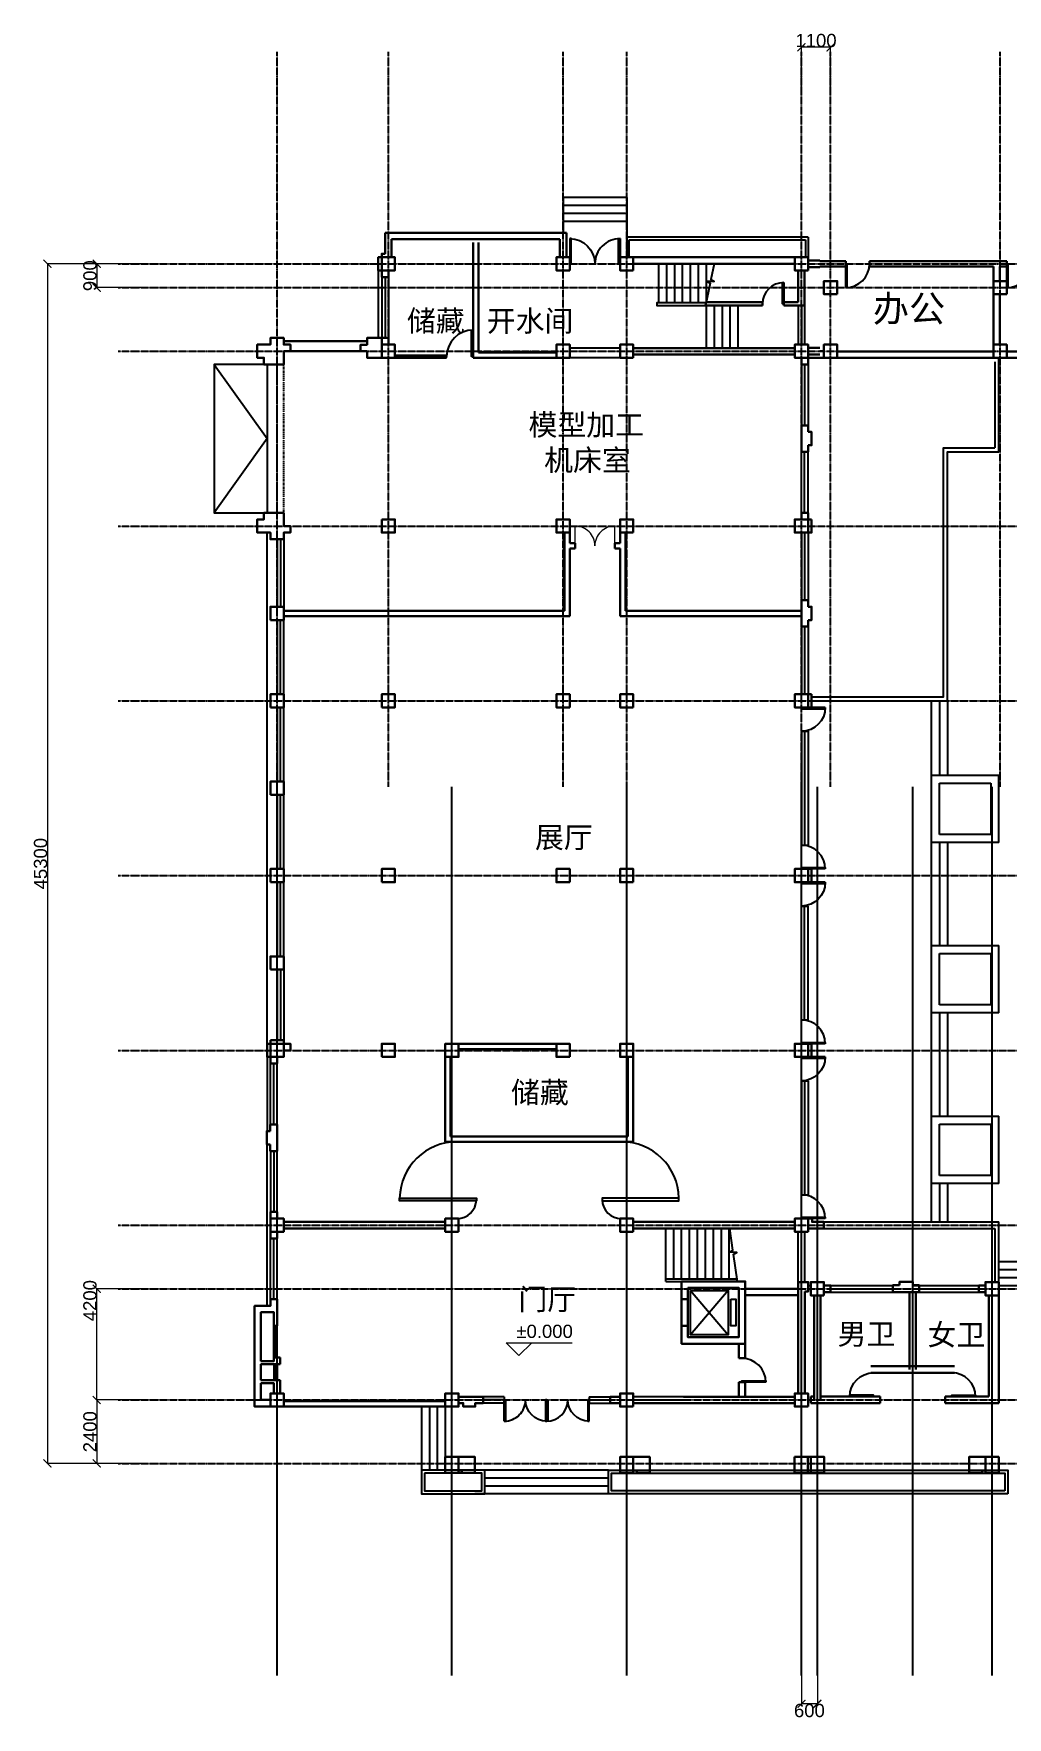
# Model space of a CAD drawing. Header units: millimetres. Extents: x 3256 to 82975, y 1300 to 68746.
# Drawn here: x 3323 to 40091, y 3240 to 66813 of the extents above; entities that cross this region are included whole.
import ezdxf

# ---------------------------------------------------------------- set-up
doc = ezdxf.new("R2010")
doc.units = ezdxf.units.MM
doc.linetypes.add('ACAD_ISO03W100', pattern=[30, 12, -18])
doc.linetypes.add('DOTE', pattern=[2.42, 2, -0.2, 0.02, -0.2])
for name, color, linetype in [('axis', 242, 'Continuous'), ('PROFILE-16', 255, 'Continuous'), ('STAIRS', 41, 'Continuous'), ('WIN-16', 141, 'Continuous')]:
    doc.layers.add(name, color=color, linetype=linetype)
for name, color, linetype, lineweight in [('COLUMN', 51, 'Continuous', 30), ('PUB_DIM', 3, 'Continuous', 5), ('touxing', 2, 'Continuous', 9), ('WALL', 9, 'Continuous', 20), ('WALL-16', 7, 'Continuous', 30), ('WINDOW', 4, 'Continuous', 5)]:
    doc.layers.add(name, color=color, linetype=linetype, lineweight=lineweight)
doc.styles.get("Standard").update_dxf_attribs({"font": 'arial.ttf'})
doc.dimstyles.get("Standard").update_dxf_attribs({"dimtxt": 0.18, "dimasz": 0.18, "dimexe": 0.18, "dimexo": 0.0625, "dimgap": 0.09, "dimtad": 0, "dimtih": 1, "dimtoh": 1, "dimdec": 4, "dimzin": 0, "dimdsep": 46, "dimtxsty": 'Standard', "dimcen": 0.09, "dimadec": 0, "dimazin": 0, "dimtfac": 1, "dimtdec": 4, "dimtofl": 0, "dimtmove": 0, "dimatfit": 3, "dimfxl": 1, "dimtolj": 1, "dimtzin": 0, "dimarcsym": 0})

# ---------------------------------------------------------------- blocks, each defined once
blk = doc.blocks.new('*U70')
at = {"layer": 'COLUMN'}
blk.add_lwpolyline([(-250, -250), (-250, 250), (250, 250), (250, -250)], close=True, dxfattribs=at)
blk = doc.blocks.new('*U71')
at = {"layer": 'COLUMN', "color": 0, "linetype": 'ByBlock', "lineweight": -2, "transparency": 16777216}
for p in [(0, 0), (0, -3300), (0, -6600), (0, -9900), (0, -13200)]:
    blk.add_blockref('*U70', p, dxfattribs=at)
blk = doc.blocks.new('COL500')
at = {"layer": 'COLUMN'}
blk.add_lwpolyline([(-250, -250), (-250, 250), (250, 250), (250, -250)], close=True, dxfattribs=at)
blk = doc.blocks.new('DOOR900')
at = {"layer": 'WIN-16'}
blk.add_lwpolyline([(-900, 0), (0, 0), (0, -50), (-900, -50)], close=True, dxfattribs=at)
blk.add_arc((0, 0), 900, 180, 270, dxfattribs=at)
blk = doc.blocks.new('DOOR1400')
at = {"layer": 'WALL-16', "xscale": 0.7777777777777715, "yscale": 0.7777777777777715, "zscale": 0.7777777777777715}
blk.add_blockref('DOOR900', (0, 0), dxfattribs=at)
at = {"layer": 'WALL-16', "xscale": -0.7777777777777715, "yscale": 0.7777777777777715, "zscale": 0.7777777777777715, "rotation": 180}
blk.add_blockref('DOOR900', (0, -1400), dxfattribs=at)
blk = doc.blocks.new('M_A3PTU')
for p, q in [((-0.5, 0), (-0.499, -0.498)), ((0.5, 0), (0.499, -0.498))]:
    blk.add_line(p, q)
for centre, start, end in [((0.498, -0.001), 179.9237, 270.115), ((-0.498, -0.001), 269.885, 0.0763)]:
    blk.add_arc(centre, 0.498, start, end)
blk = doc.blocks.new('_ArchTick')
at = {"color": 0, "linetype": 'ByBlock', "const_width": 0.15}
blk.add_lwpolyline([(-0.5, -0.5), (0.5, 0.5)], dxfattribs=at)
blk = doc.blocks.new('*D11')
at = {"layer": 'Defpoints', "color": 0, "transparency": 16777216}
for p in [(27140, 54534), (27140, 52954), (28240, 52954)]:
    blk.add_point(p, dxfattribs=at)
at = {"layer": 'PUB_DIM', "color": 0, "lineweight": -2, "transparency": 16777216}
for p, q in [((27140, 52954), (27140, 54534)), ((28240, 54534), (27140, 54534)), ((28240, 52954), (28240, 54534))]:
    blk.add_line(p, q, dxfattribs=at)
at = {"layer": 'PUB_DIM', "color": 0, "lineweight": -2, "transparency": 16777216, "xscale": 300, "yscale": 300, "zscale": 300, "rotation": 180}
blk.add_blockref('_ArchTick', (27140, 54534), dxfattribs=at)
at = {"layer": 'PUB_DIM', "color": 0, "lineweight": -2, "transparency": 16777216, "xscale": 300, "yscale": 300, "zscale": 300}
blk.add_blockref('_ArchTick', (28240, 54534), dxfattribs=at)
at = {"layer": 'PUB_DIM', "color": 0, "transparency": 16777216, "insert": (27690, 54789), "char_height": 500, "attachment_point": 5}
blk.add_mtext('\\A1;1100', dxfattribs=at)
blk = doc.blocks.new('*D24')
at = {"layer": 'Defpoints', "color": 0, "transparency": 16777216}
for p in [(27140, -6435), (27740, -6435), (27140, -8014)]:
    blk.add_point(p, dxfattribs=at)
at = {"layer": 'PUB_DIM', "color": 0, "lineweight": -2, "transparency": 16777216}
for p, q in [((27140, -6435), (27140, -8015)), ((27740, -6435), (27740, -8015)), ((27740, -8014), (27140, -8014))]:
    blk.add_line(p, q, dxfattribs=at)
at = {"layer": 'PUB_DIM', "color": 0, "lineweight": -2, "transparency": 16777216, "xscale": 300, "yscale": 300, "zscale": 300, "rotation": 180}
blk.add_blockref('_ArchTick', (27140, -8014), dxfattribs=at)
at = {"layer": 'PUB_DIM', "color": 0, "lineweight": -2, "transparency": 16777216, "xscale": 300, "yscale": 300, "zscale": 300}
blk.add_blockref('_ArchTick', (27740, -8014), dxfattribs=at)
at = {"layer": 'PUB_DIM', "color": 0, "transparency": 16777216, "insert": (27440, -8270), "char_height": 500, "attachment_point": 5}
blk.add_mtext('\\A1;600', dxfattribs=at)
blk = doc.blocks.new('*D36')
at = {"layer": 'Defpoints', "color": 0, "transparency": 16777216}
for p in [(2394, 46360), (529, 45460), (2394, 45460)]:
    blk.add_point(p, dxfattribs=at)
at = {"layer": 'PUB_DIM', "color": 0, "lineweight": -2, "transparency": 16777216}
for p, q in [((2394, 46360), (529, 46360)), ((529, 46360), (529, 45460)), ((2394, 45460), (529, 45460))]:
    blk.add_line(p, q, dxfattribs=at)
at = {"layer": 'PUB_DIM', "color": 0, "lineweight": -2, "transparency": 16777216, "xscale": 300, "yscale": 300, "zscale": 300}
for p, rotation in [((529, 46360), 90), ((529, 45460), 270)]:
    blk.add_blockref('_ArchTick', p, dxfattribs=dict(at, rotation=rotation))
at = {"layer": 'PUB_DIM', "color": 0, "transparency": 16777216, "insert": (274, 45910), "char_height": 500, "attachment_point": 5, "rotation": 90}
blk.add_mtext('\\A1;900', dxfattribs=at)
blk = doc.blocks.new('*D42')
at = {"layer": 'Defpoints', "color": 0, "transparency": 16777216}
for p in [(529, 7660), (2394, 7660), (2394, 3460)]:
    blk.add_point(p, dxfattribs=at)
at = {"layer": 'PUB_DIM', "color": 0, "lineweight": -2, "transparency": 16777216}
for p, q in [((2394, 7660), (529, 7660)), ((529, 3460), (529, 7660)), ((2394, 3460), (529, 3460))]:
    blk.add_line(p, q, dxfattribs=at)
at = {"layer": 'PUB_DIM', "color": 0, "lineweight": -2, "transparency": 16777216, "xscale": 300, "yscale": 300, "zscale": 300}
for p, rotation in [((529, 7660), 90), ((529, 3460), 270)]:
    blk.add_blockref('_ArchTick', p, dxfattribs=dict(at, rotation=rotation))
at = {"layer": 'PUB_DIM', "color": 0, "transparency": 16777216, "insert": (274, 7210), "char_height": 500, "attachment_point": 5, "rotation": 90}
blk.add_mtext('\\A1;4200', dxfattribs=at)
blk = doc.blocks.new('*D44')
at = {"layer": 'Defpoints', "color": 0, "transparency": 16777216}
for p in [(2394, 3460), (529, 1060), (2394, 1060)]:
    blk.add_point(p, dxfattribs=at)
at = {"layer": 'PUB_DIM', "color": 0, "lineweight": -2, "transparency": 16777216}
for p, q in [((2394, 3460), (529, 3460)), ((529, 3460), (529, 1060)), ((2394, 1060), (529, 1060))]:
    blk.add_line(p, q, dxfattribs=at)
at = {"layer": 'PUB_DIM', "color": 0, "lineweight": -2, "transparency": 16777216, "xscale": 300, "yscale": 300, "zscale": 300}
for p, rotation in [((529, 3460), 90), ((529, 1060), 270)]:
    blk.add_blockref('_ArchTick', p, dxfattribs=dict(at, rotation=rotation))
at = {"layer": 'PUB_DIM', "color": 0, "transparency": 16777216, "insert": (274, 2260), "char_height": 500, "attachment_point": 5, "rotation": 90}
blk.add_mtext('\\A1;2400', dxfattribs=at)
blk = doc.blocks.new('*D45')
at = {"layer": 'Defpoints', "color": 0, "transparency": 16777216}
for p in [(529, 46360), (-1336, 1060), (529, 1060)]:
    blk.add_point(p, dxfattribs=at)
at = {"layer": 'PUB_DIM', "color": 0, "lineweight": -2, "transparency": 16777216}
for p, q in [((529, 46360), (-1337, 46360)), ((-1336, 46360), (-1336, 1060)), ((529, 1060), (-1337, 1060))]:
    blk.add_line(p, q, dxfattribs=at)
at = {"layer": 'PUB_DIM', "color": 0, "lineweight": -2, "transparency": 16777216, "xscale": 300, "yscale": 300, "zscale": 300}
for p, rotation in [((-1336, 46360), 90), ((-1336, 1060), 270)]:
    blk.add_blockref('_ArchTick', p, dxfattribs=dict(at, rotation=rotation))
at = {"layer": 'PUB_DIM', "color": 0, "transparency": 16777216, "insert": (-1592, 23710), "char_height": 500, "attachment_point": 5, "rotation": 90}
blk.add_mtext('\\A1;45300', dxfattribs=at)
blk = doc.blocks.new('axis')
at = {"layer": 'axis', "linetype": 'DOTE'}
for points in [[(-16325, 19849.27735), (-16325, 47600)], [(-12125, 19849.27735), (-12125, 47600)], [(-5525, 19849.27735), (-5525, 47600)], [(-3125, 19849.27735), (-3125, 47600)], [(3475, 19849.27735), (3475, 47600)], [(4575, 19849.27735), (4575, 47600)], [(10975, 19849.27735), (10975, 47600)], [(-22325, 39600), (50875, 39600)], [(-22325, 38700), (50875, 38700)], [(-22325, 36300), (50875, 36300)], [(-22325, 29700), (50875, 29700)], [(-22325, 23100), (50875, 23100)], [(-22325, 16500), (50875, 16500)], [(-22325, 9900), (50875, 9900)], [(-22325, 3300), (50875, 3300)], [(-22325, 900), (50875, 900)], [(-22325, -3300), (50875, -3300)], [(-22325, -5700), (50875, -5700)]]:
    blk.add_lwpolyline(points, dxfattribs=at)
at = {"layer": 'axis'}
for points in [[(-16325, -13700), (-16325, 19849.27735)], [(-9725, -13700), (-9725, 19849.27735)], [(-3125, -13700), (-3125, 19849.27735)], [(3475, -13700), (3475, 19849.27735)], [(4075, -13700), (4075, 19849.27735)], [(7675, -13700), (7675, 19849.27735)], [(10675, -13700), (10675, 19849.27735)]]:
    blk.add_lwpolyline(points, dxfattribs=at)
at = {"layer": 'PUB_DIM'}
for base, p1, p2, picture, middle in [((3475, 47773.99055), (4575, 46194.6867), (3475, 46194.6867), '*D11', (4025, 47773.99055)), ((3475, -14773.99055), (4075, -13194.6867), (3475, -13194.6867), '*D24', (3775, -14773.99055))]:
    dim = blk.add_linear_dim(base=base, p1=p1, p2=p2, dimstyle='Standard', dxfattribs=at)
    dim.commit()
    dim.dimension.update_dxf_attribs({"geometry": picture, "text_midpoint": middle, "dimtype": 128, "insert": (-23664.65178, -6759.57792)})
for base, p1, p2, angle, picture, middle in [((-25001.10893, -5700), (-23135.7113, 39600), (-23135.7738, -5700), 270, '*D45', (-25001.10893, 16950)), ((-23135.5938, 38700), (-21270.19617, 39600), (-21270.19617, 38700), 270, '*D36', (-23135.5938, 39150)), ((-23135.5938, 900), (-21270.19617, -3300), (-21270.19617, 900), 90, '*D42', (-23135.5938, 450)), ((-23135.5938, -5700), (-21270.19617, -3300), (-21270.19617, -5700), 270, '*D44', (-23135.5938, -4500))]:
    dim = blk.add_linear_dim(base=base, p1=p1, p2=p2, angle=angle, dimstyle='Standard', dxfattribs=at)
    dim.commit()
    dim.dimension.update_dxf_attribs({"geometry": picture, "text_midpoint": middle, "dimtype": 128, "insert": (-23664.65178, -6759.57792)})

msp = doc.modelspace()

# ---------------------------------------------------------------- linework, layer by layer
at = {"layer": 'COLUMN'}
for points in [[(16466, 58373), (16966, 58373), (16966, 57873), (16466, 57873)], [(16466, 54573), (16466, 55073), (16966, 55073), (16966, 54573)], [(16466, 48473), (16466, 47973), (16966, 47973), (16966, 48473)], [(16466, 41373), (16466, 41873), (16966, 41873), (16966, 41373)], [(16466, 34773), (16466, 35273), (16966, 35273), (16966, 34773)], [(12266, 28673), (12766, 28673), (12766, 28173), (12266, 28173)], [(16466, 28173), (16466, 28673), (16966, 28673), (16966, 28173)], [(18866, 28173), (18866, 28673), (19366, 28673), (19366, 28173)], [(12266, 21573), (12266, 22073), (12766, 22073), (12766, 21573)], [(12266, 14973), (12766, 14973), (12766, 15473), (12266, 15473)], [(18866, 12473), (19366, 12473), (19366, 13073), (18866, 13073)], [(25466, 12473), (25966, 12473), (25966, 13073), (25466, 13073)], [(32056, 13073), (33176, 13073), (33176, 12473), (32056, 12473)], [(39766, 12473), (39266, 12473), (39266, 13073), (39766, 13073)]]:
    msp.add_lwpolyline(points, close=True, dxfattribs=at)
for points in [[(32556, 13073), (32556, 12473)], [(32676, 13073), (32676, 12473)]]:
    msp.add_lwpolyline(points, dxfattribs=at)
at = {"layer": 'PROFILE-16'}
for p, q in [((23316, 60623), (23316, 59298)), ((25716, 60623), (23316, 60623)), ((25716, 60623), (25716, 58373)), ((25716, 60323), (23316, 60323)), ((25716, 60023), (23316, 60023)), ((25716, 59723), (23316, 59723)), ((32566, 59123), (25716, 59123)), ((25816, 59023), (32466, 59023)), ((25816, 58373), (25816, 59023)), ((32466, 59023), (32466, 58373)), ((32566, 59123), (32566, 58373)), ((16336, 57873), (16336, 55323)), ((12136, 54323), (12136, 48723)), ((39616, 54423), (39616, 51173)), ((39766, 51023), (39766, 54573)), ((12136, 28673), (12136, 47973)), ((37226, 38818), (39766, 38818)), ((39766, 36278), (39766, 38818)), ((37526, 36578), (37526, 38518)), ((37526, 38518), (39466, 38518)), ((39466, 38518), (39466, 36578)), ((39766, 36278), (37226, 36278)), ((39466, 36578), (37526, 36578)), ((37226, 32378), (39766, 32378)), ((37526, 30138), (37526, 32078)), ((37526, 32078), (39466, 32078)), ((39466, 32078), (39466, 30138)), ((39766, 29838), (39766, 32378)), ((39466, 30138), (37526, 30138)), ((39766, 29838), (37226, 29838)), ((12136, 28173), (12136, 25373)), ((37226, 25938), (39766, 25938)), ((37526, 23698), (37526, 25638)), ((37526, 25638), (39466, 25638)), ((39466, 25638), (39466, 23698)), ((39766, 23398), (39766, 25938)), ((12136, 18773), (12136, 24873)), ((39466, 23698), (37526, 23698)), ((39766, 23398), (37226, 23398)), ((33166, 21943), (39766, 21943)), ((33166, 21703), (39616, 21703)), ((39616, 21703), (39616, 19673)), ((39766, 19673), (39766, 21943)), ((32191, 19673), (32191, 21573)), ((32441, 19673), (32441, 21573)), ((29551, 19358), (28131, 17688)), ((28131, 19358), (29551, 17688)), ((33416, 19548), (35766, 19548)), ((33416, 19298), (35766, 19298)), ((36766, 19548), (39016, 19548)), ((36766, 19298), (39016, 19298)), ((27866, 15343), (25966, 15343)), ((27866, 15103), (25966, 15103))]:
    msp.add_line(p, q, dxfattribs=at)
for points in [[(12016, 54323), (10136, 54323), (10136, 48723), (12016, 48723)], [(10136, 54323), (12136, 51523), (10136, 48723)], [(32696, 41773), (37676, 41773), (37676, 51173), (39616, 51173)], [(37826, 41623), (37826, 51023), (39766, 51023)], [(32571, 19548), (32666, 19548)], [(40116, 11673), (25026, 11673), (25026, 12573), (40116, 12573), (40116, 11673)]]:
    msp.add_lwpolyline(points, dxfattribs=at)
at = {"layer": 'PROFILE-16', "linetype": 'ACAD_ISO03W100'}
for points in [[(12516, 48723), (12516, 54323)], [(12766, 48723), (12766, 54323)]]:
    msp.add_lwpolyline(points, dxfattribs=at)
at = {"layer": 'PROFILE-16'}
for points in [[(28131, 19358), (29551, 19358), (29551, 17688), (28131, 17688)], [(29644, 19023), (29844, 19023), (29844, 18023), (29644, 18023)], [(17966, 12573), (17966, 11673), (20366, 11673), (20366, 12573)], [(18086, 12453), (18086, 11793), (20246, 11793), (20246, 12453)], [(39996, 11793), (25146, 11793), (25146, 12453), (39996, 12453)]]:
    msp.add_lwpolyline(points, close=True, dxfattribs=at)
at = {"layer": 'PUB_DIM'}
msp.add_lwpolyline([(22133, 17380), (21648, 16903), (21163, 17380), (23663, 17380)], dxfattribs=at)
at = {"layer": 'STAIRS'}
for p, q in [((26916, 58123), (26916, 56648)), ((27216, 58123), (27216, 56648)), ((27516, 58123), (27516, 56648)), ((27816, 58123), (27816, 56648)), ((28116, 58123), (28116, 56648)), ((28416, 58123), (28416, 56648)), ((28716, 58123), (28716, 56648)), ((28716, 56548), (28716, 54943)), ((29016, 56548), (29016, 54943)), ((29316, 56548), (29316, 54943)), ((29616, 56548), (29616, 54943)), ((29916, 56548), (29916, 54943)), ((25466, 54943), (23566, 54943)), ((25466, 54573), (23566, 54573)), ((37226, 21943), (37226, 41623)), ((37526, 41623), (37526, 38818)), ((37826, 41623), (37826, 38818)), ((37526, 36278), (37526, 32378)), ((37826, 36278), (37826, 32378)), ((37526, 29838), (37526, 25938)), ((37826, 29838), (37826, 25938)), ((37526, 23398), (37526, 21943)), ((37826, 23398), (37826, 21943)), ((27191, 19698), (27191, 21703)), ((27491, 19798), (27491, 21703)), ((27791, 19798), (27791, 21703)), ((28091, 19798), (28091, 21703)), ((28391, 19798), (28391, 21703)), ((28691, 19798), (28691, 21703)), ((28991, 19798), (28991, 21703)), ((29291, 19798), (29291, 21703)), ((29591, 19798), (29591, 21703)), ((27191, 19798), (29891, 19798)), ((27191, 19698), (29576, 19698))]:
    msp.add_line(p, q, dxfattribs=at)
for points in [[(29016, 58123), (28895, 57531), (29016, 57460), (28881, 57460), (28746, 57460), (28866, 57389), (28695, 56548)], [(28716, 56648), (26856, 56648), (26856, 56548), (28695, 56548)], [(32696, 41623), (37826, 41623)], [(29906, 19698), (29753, 20729), (29877, 20794), (29742, 20801), (29607, 20809), (29731, 20874), (29608, 21703)], [(39766, 20448), (46466, 20448)], [(39766, 20148), (46466, 20148)], [(39766, 19848), (46466, 19848)], [(39766, 19548), (46466, 19548)], [(17966, 14973), (17966, 12573)], [(18266, 14973), (18266, 12573)], [(18566, 14973), (18566, 12573)], [(18866, 14973), (18866, 13073)], [(25026, 12573), (19986, 12573)], [(25026, 12273), (20366, 12273)], [(25026, 11673), (19986, 11673)], [(25026, 11973), (20366, 11973)]]:
    msp.add_lwpolyline(points, dxfattribs=at)
at = {"layer": 'touxing'}
msp.add_line((32546, 54573), (39766, 54573), dxfattribs=at)
at = {"layer": 'WALL'}
for p, q in [((19916, 54573), (19916, 54673)), ((25966, 28673), (25966, 28173))]:
    msp.add_line(p, q, dxfattribs=at)
at = {"layer": 'WALL-16'}
for p, q in [((16596, 58503), (16596, 59298)), ((23441, 59298), (16596, 59298)), ((23441, 58373), (23441, 59298)), ((16836, 58503), (16836, 59048)), ((23191, 59048), (16836, 59048)), ((19916, 58923), (19916, 54573)), ((20116, 58923), (20116, 54773)), ((23191, 58373), (23191, 59048)), ((25966, 58373), (32066, 58373)), ((25966, 58123), (32066, 58123)), ((32196, 57873), (32196, 56678)), ((32436, 57873), (32436, 56548)), ((32566, 58248), (33016, 58248)), ((32566, 57998), (33016, 57998)), ((33986, 58223), (33016, 58223)), ((33016, 58023), (33986, 58023)), ((33986, 58023), (33986, 58223)), ((34886, 58223), (40066, 58223)), ((34886, 58023), (34886, 58223)), ((39566, 58023), (34886, 58023)), ((39566, 58023), (39566, 57473)), ((39806, 58023), (39806, 57473)), ((40066, 58023), (39806, 58023)), ((40066, 58023), (40066, 58223)), ((32196, 56678), (31646, 56678)), ((31646, 56678), (31646, 56548)), ((39566, 56973), (39566, 55073)), ((39806, 56973), (39806, 55073)), ((32436, 56548), (31646, 56548)), ((20116, 54773), (23066, 54773)), ((25966, 54943), (32066, 54943)), ((25966, 54703), (32066, 54703)), ((32566, 54948), (33016, 54948)), ((32566, 54698), (33016, 54698)), ((33016, 54823), (33166, 54823)), ((39566, 54813), (33666, 54813)), ((46086, 54813), (40066, 54813)), ((19916, 54573), (23066, 54573)), ((46086, 54573), (32216, 54573)), ((33666, 54573), (52566, 54573)), ((23366, 45023), (23366, 47973)), ((23566, 47573), (23566, 47973)), ((25466, 47573), (25466, 47973)), ((25666, 45023), (25666, 47973)), ((23566, 47573), (23766, 47573)), ((23566, 44823), (23566, 47373)), ((23566, 47373), (23766, 47373)), ((23766, 47373), (23766, 47573)), ((25266, 47573), (25466, 47573)), ((25266, 47373), (25266, 47573)), ((25266, 47373), (25466, 47373)), ((25466, 44823), (25466, 47373)), ((12766, 45023), (23366, 45023)), ((12766, 44823), (23566, 44823)), ((25466, 44823), (32316, 44823)), ((25666, 45023), (32316, 45023)), ((19366, 28673), (23066, 28673)), ((18866, 24973), (18866, 28173)), ((19066, 25173), (19066, 28173)), ((19366, 28473), (23066, 28473)), ((25766, 28173), (25766, 25173)), ((25966, 28173), (25966, 24973)), ((25966, 24973), (18866, 24973)), ((25766, 25173), (19066, 25173)), ((18866, 21943), (12766, 21943)), ((18866, 21703), (12766, 21703)), ((25966, 21943), (32066, 21943)), ((25966, 21703), (32066, 21703)), ((32191, 19423), (30191, 19423)), ((32191, 19183), (30191, 19183)), ((32191, 19673), (32191, 15473)), ((32441, 19323), (32441, 15473)), ((32791, 19173), (32791, 15223)), ((33041, 19173), (33041, 15223)), ((36391, 19293), (36391, 16373)), ((36641, 19293), (36641, 16373)), ((39391, 19173), (39391, 15348)), ((39766, 19173), (39766, 15098)), ((28031, 19023), (27791, 19023)), ((28031, 18023), (27791, 18023)), ((29951, 17348), (29951, 16795)), ((30191, 17348), (30191, 16795)), ((12636, 16823), (12636, 16573)), ((12636, 15473), (12636, 15973)), ((29951, 15895), (29951, 15343)), ((30191, 15895), (30191, 15343)), ((34941, 16498), (38091, 16498)), ((34941, 16248), (38091, 16248)), ((32066, 15343), (27866, 15343)), ((32791, 15348), (32666, 15348)), ((35291, 15348), (33041, 15348)), ((39391, 15348), (37741, 15348)), ((32066, 15103), (27866, 15103)), ((35291, 15098), (32666, 15098)), ((39766, 15098), (37741, 15098))]:
    msp.add_line(p, q, dxfattribs=at)
at = {"layer": 'WALL-16', "linetype": 'Continuous'}
for p, q in [((23066, 54703), (23066, 54943)), ((32441, 19673), (32191, 19673)), ((32441, 15473), (32191, 15473)), ((32666, 15348), (32666, 15098))]:
    msp.add_line(p, q, dxfattribs=at)
at = {"layer": 'WALL-16'}
for points in [[(16836, 58503), (16836, 58373), (16466, 58373), (16466, 58503), (16596, 58503)], [(15916, 55198), (12766, 55198)], [(15666, 54828), (13016, 54828)], [(32566, 51273), (32566, 51023), (32316, 51023), (32316, 52023), (32566, 52023), (32566, 51773)], [(32566, 51773), (32696, 51773), (32696, 51273), (32566, 51273)], [(32566, 44673), (32566, 44423), (32316, 44423), (32316, 45423), (32566, 45423), (32566, 45173)], [(32566, 45173), (32696, 45173), (32696, 44673), (32566, 44673)], [(12256, 25373), (12256, 25623), (12516, 25623), (12516, 24623), (12256, 24623), (12256, 24873)], [(12256, 24873), (12126, 24873), (12126, 25373), (12256, 25373)], [(32566, 22073), (32716, 22073), (32716, 21948), (33166, 21948), (33166, 21698), (32566, 21698)], [(27791, 19698), (30191, 19698), (30191, 17348)], [(30191, 17348), (27791, 17348), (27791, 19698)], [(32441, 19673), (32571, 19673), (32571, 19323), (32441, 19323)], [(36516, 19553), (36766, 19553), (36766, 19293), (35766, 19293), (35766, 19553), (36016, 19553)], [(36016, 19553), (36016, 19683), (36516, 19683), (36516, 19553)], [(12266, 14973), (11666, 14973), (11666, 18773), (12266, 18773), (12266, 19023), (12516, 19023), (12516, 18023), (12396, 18023)], [(12396, 18023), (12396, 18533), (11906, 18533), (11906, 16693)], [(12396, 16823), (12396, 16693), (11906, 16693)], [(12636, 16573), (11906, 16573), (11906, 15973)], [(12636, 16573), (11906, 16573)], [(12636, 16823), (12396, 16823)], [(30191, 16795), (29951, 16795)], [(12636, 15973), (11906, 15973)], [(29951, 15895), (30191, 15895)], [(12266, 15223), (11906, 15223), (11906, 15853)], [(12396, 15473), (12396, 15853), (11906, 15853)], [(20296, 15343), (19366, 15343)], [(20296, 15343), (20296, 15103), (19996, 15103), (19996, 14973), (19546, 14973), (19546, 15103), (19366, 15103)], [(35291, 15348), (35291, 15098)], [(37741, 15348), (37741, 15098)], [(12766, 15173), (18866, 15173)], [(12766, 14973), (18866, 14973)], [(19366, 12563), (19496, 12563), (19496, 12473), (19986, 12473), (19986, 13073), (19366, 13073)], [(25966, 12563), (26096, 12563), (26096, 12473), (26586, 12473), (26586, 13073), (25966, 13073)], [(39266, 12563), (39136, 12563), (39136, 12473), (38646, 12473), (38646, 13073), (39266, 13073)]]:
    msp.add_lwpolyline(points, dxfattribs=at)
for points in [[(16466, 58373), (16466, 57873), (16336, 57873), (16336, 58373)], [(16466, 57873), (16716, 57873), (16716, 57623), (16466, 57623)], [(30846, 56548), (28695, 56548), (28722, 56678), (30846, 56678)], [(12766, 54323), (12766, 54823), (13016, 54823), (13016, 55073), (12766, 55073), (12766, 55323), (12266, 55323), (12266, 55073), (11766, 55073), (11766, 54573), (12016, 54573), (12016, 54323)], [(16466, 54573), (16466, 55323), (15916, 55323), (15916, 55068), (15666, 55068), (15666, 54828), (15916, 54828), (15916, 54573)], [(16716, 55073), (16716, 55323), (16466, 55323), (16466, 55073)], [(32316, 54573), (32316, 54323), (32566, 54323), (32566, 54573)], [(12766, 48723), (12766, 48223), (13016, 48223), (13016, 47973), (12766, 47973), (12766, 47723), (12266, 47723), (12266, 47973), (11766, 47973), (11766, 48473), (12016, 48473), (12016, 48723)], [(32316, 48473), (32316, 48723), (32566, 48723), (32566, 48473)], [(32696, 48473), (32696, 47973), (32566, 47973), (32566, 48473)], [(32696, 41873), (32696, 41373), (32566, 41373), (32566, 41873)], [(32696, 35273), (32696, 34773), (32566, 34773), (32566, 35273)], [(12266, 28673), (12266, 28173), (12136, 28173), (12136, 28673)], [(12266, 28803), (12766, 28803), (12766, 28673), (12266, 28673)], [(12766, 28673), (13016, 28673), (13016, 28423), (12766, 28423)], [(32696, 28673), (32696, 28173), (32566, 28173), (32566, 28673)], [(12266, 28173), (12516, 28173), (12516, 27923), (12266, 27923)], [(12516, 22073), (12516, 22323), (12266, 22323), (12266, 22073)], [(12516, 21573), (12516, 21323), (12266, 21323), (12266, 21573)], [(28031, 19458), (29951, 19458), (29951, 17588), (28031, 17588)], [(33416, 19298), (33416, 19548), (33166, 19548), (33166, 19298)], [(39016, 19298), (39016, 19548), (39266, 19548), (39266, 19298)], [(25466, 15103), (25466, 15343), (25096, 15343), (25096, 15103)]]:
    msp.add_lwpolyline(points, close=True, dxfattribs=at)
at = {"layer": 'WIN-16'}
for p, q in [((16966, 54673), (18916, 54673)), ((16966, 54623), (18916, 54623)), ((16966, 54573), (18916, 54573)), ((18916, 54573), (18916, 54673))]:
    msp.add_line(p, q, dxfattribs=at)
for points in [[(16466, 57623), (16466, 55323)], [(16591, 57623), (16591, 55323)], [(16716, 57623), (16716, 55323)], [(32191, 56548), (32191, 55073)], [(32316, 56548), (32316, 55073)], [(32436, 56548), (32436, 55073)], [(32316, 54323), (32316, 52023)], [(32436, 54323), (32436, 52023)], [(32566, 54323), (32566, 52023)], [(32316, 48723), (32316, 51023)], [(32436, 48723), (32436, 51023)], [(32566, 48723), (32566, 51023)], [(12516, 47723), (12516, 45173)], [(12646, 47723), (12646, 45173)], [(12766, 47723), (12766, 45173)], [(32316, 47973), (32316, 41873)], [(32436, 47973), (32436, 45423)], [(32566, 47973), (32566, 45173)], [(12516, 44673), (12516, 41873)], [(12646, 41873), (12646, 44673)], [(12766, 41873), (12766, 44673)], [(32566, 44673), (32566, 41873)], [(32436, 44423), (32436, 41873)], [(12516, 41373), (12516, 38573)], [(12646, 38573), (12646, 41373)], [(12766, 38573), (12766, 41373)], [(32316, 40473), (32316, 36173)], [(32316, 40473), (32566, 40473)], [(32436, 40473), (32436, 36173)], [(32566, 40473), (32566, 36173)], [(12516, 38073), (12516, 35273)], [(12646, 35273), (12646, 38073)], [(12766, 35273), (12766, 38073)], [(32316, 36173), (32566, 36173)], [(12516, 34773), (12516, 31973)], [(12646, 31973), (12646, 34773)], [(12766, 31973), (12766, 34773)], [(32316, 29573), (32316, 33873)], [(32316, 33873), (32566, 33873)], [(32436, 29573), (32436, 33873)], [(32566, 29573), (32566, 33873)], [(12516, 31473), (12516, 28803)], [(12646, 31473), (12646, 28803)], [(12766, 31473), (12766, 28803)], [(32316, 29573), (32566, 29573)], [(12266, 25623), (12266, 27923)], [(12386, 25623), (12386, 27923)], [(32316, 27273), (32316, 22973)], [(32316, 27273), (32566, 27273)], [(32436, 27273), (32436, 22973)], [(32566, 27273), (32566, 22973)], [(12266, 24623), (12266, 22323)], [(12386, 24623), (12386, 22323)], [(32316, 22973), (32566, 22973)], [(12266, 19023), (12266, 21323)], [(12386, 19023), (12386, 21323)], [(32316, 19673), (32316, 21573)], [(33166, 19548), (35766, 19548)], [(33416, 19423), (35766, 19423)], [(36516, 19548), (39266, 19548)], [(36766, 19423), (39016, 19423)], [(12396, 16823), (12396, 18023)], [(12456, 16823), (12456, 18023)], [(12516, 16823), (12516, 18023)], [(12396, 16573), (12396, 15973)], [(12456, 16573), (12456, 15973)], [(12516, 16573), (12516, 15973)], [(21096, 15343), (20296, 15343)], [(20296, 15343), (20296, 15103)], [(21096, 15343), (21096, 15103)], [(24296, 15343), (25096, 15343)], [(24296, 15343), (24296, 15103)], [(25096, 15343), (25096, 15103)], [(21096, 15223), (20296, 15223)], [(21096, 15103), (20296, 15103)], [(24296, 15223), (25096, 15223)], [(24296, 15103), (25096, 15103)], [(25966, 15223), (27866, 15223)], [(25966, 15103), (27866, 15103)]]:
    msp.add_lwpolyline(points, dxfattribs=at)
for points in [[(17141, 22848), (20041, 22848), (20041, 22748), (17141, 22748)], [(27691, 22848), (24791, 22848), (24791, 22748), (27691, 22748)]]:
    msp.add_lwpolyline(points, close=True, dxfattribs=at)
for centre, radius, start, end in [((19316, 22798), 2175, 90, 178.68274), ((25516, 22798), 2175, 1.31726, 90), ((19316, 22798), 725, 270, 358.68274), ((25516, 22798), 725, 181.31726, 270)]:
    msp.add_arc(centre, radius, start, end, dxfattribs=at)

# ---------------------------------------------------------------- block references
at = {"layer": 'COLUMN', "xscale": -1}
for p in [(23316, 58123), (25716, 58123), (32316, 58123), (33416, 57223), (39816, 57223), (23316, 54823), (25716, 54823), (32316, 54823), (33416, 54823), (39816, 54823), (23316, 48223), (25716, 48223), (32316, 48223), (23316, 41623), (25716, 41623), (32316, 41623), (23316, 35023), (25716, 35023), (32316, 35023), (23316, 28423), (25716, 28423), (32316, 28423), (19116, 21823), (25716, 21823), (32316, 21823), (32916, 19423), (39516, 19423), (25716, 15223), (32316, 15223)]:
    msp.add_blockref('COL500', p, dxfattribs=at)
at = {"layer": 'COLUMN'}
for name, p in [('*U71', (12516, 44923)), ('COL500', (19116, 15223))]:
    msp.add_blockref(name, p, dxfattribs=at)
at = {"layer": 'PROFILE-16', "xscale": -1}
for p in [(32316, 41373), (32316, 34773), (32316, 28173)]:
    msp.add_blockref('DOOR900', p, dxfattribs=at)
at = {"layer": 'PROFILE-16', "rotation": 180}
for p in [(32316, 35273), (32316, 28673), (32316, 22073)]:
    msp.add_blockref('DOOR900', p, dxfattribs=at)
at = {"layer": 'PUB_DIM'}
msp.add_blockref('axis', (28841, 18523), dxfattribs=at)
at = {"layer": 'WALL-16', "rotation": 180}
for p in [(30071, 15895), (37991, 15348)]:
    msp.add_blockref('DOOR900', p, dxfattribs=at)
at = {"layer": 'WALL-16', "xscale": -1, "rotation": 180}
msp.add_blockref('DOOR900', (35041, 15348), dxfattribs=at)
at = {"layer": 'WALL-16', "yscale": 1.142857142857142, "zscale": 1.142857142857142}
for xscale, rotation in [(-1.142857142857142, 270.0000000000007), (1.142857142857142, 90.00000000000075)]:
    msp.add_blockref('DOOR1400', (22696, 15223), dxfattribs=dict(at, xscale=xscale, rotation=rotation))
at = {"layer": 'WIN-16', "rotation": 270}
for name, p, xscale, yscale, zscale in [('DOOR1400', (25466, 58123), 1.357142857142857, 1.357142857142857, 1.357142857142857), ('DOOR900', (31646, 56613), 0.8888888888888818, 0.8888888888888818, 0.8888888888888818), ('DOOR900', (19916, 54623), 1.1111111111111, 1.1111111111111, 1.1111111111111)]:
    msp.add_blockref(name, p, dxfattribs=dict(at, xscale=xscale, yscale=yscale, zscale=zscale))
at = {"layer": 'WIN-16', "rotation": 90}
for p in [(33986, 58123), (40066, 58123)]:
    msp.add_blockref('DOOR900', p, dxfattribs=at)
at = {"layer": 'WINDOW', "xscale": -1500, "yscale": -1500, "zscale": 1500}
msp.add_blockref('M_A3PTU', (24516, 47473), dxfattribs=at)

# ---------------------------------------------------------------- texts
at = {"layer": 'PUB_DIM'}
msp.add_text('±0.000', height=500, dxfattribs=at).set_placement((21552, 17565))
at = {"layer": 'WALL-16'}
for s, width, insert, char_height, attachment_point in [('{\\fSimSun|b0|i0|c134|p2;办公}', 3316.57, (35013, 56932), 1000, 1), ('{\\fSimHei|b0|i0|c134|p49;储藏}', 6270.37, (19600, 56367), 800, 3), ('{\\fSimHei|b0|i0|c134|p49;开水间}', 6270.37, (20432, 56367), 800, 1), ('\\pi876.75904;{\\fSimHei|b0|i0|c134|p49;模型加工\\P\\pi1467.77028;机床室}', 6270.37, (21131, 52444), 800, 1), ('{\\fSimHei|b0|i0|c134|p49;展厅}', 6270.37, (22253, 36868), 800, 1), ('{\\fSimHei|b0|i0|c134|p49;储藏}', 6270.37, (21349, 27236), 800, 1), ('{\\fSimHei|b0|i0|c134|p49;门厅}', 6270.37, (21626, 19423), 800, 1), ('{\\fSimHei|b0|i0|c134|p49;男卫}', 6270.37, (33678, 18114), 800, 1), ('{\\fSimHei|b0|i0|c134|p49;女卫}', 6270.37, (37077, 18086), 800, 1)]:
    msp.add_mtext_dynamic_manual_height_columns(s, width=width, gutter_width=5000, heights=[0], dxfattribs=dict(at, insert=insert, char_height=char_height, attachment_point=attachment_point))

doc.saveas('drawing.dxf')
